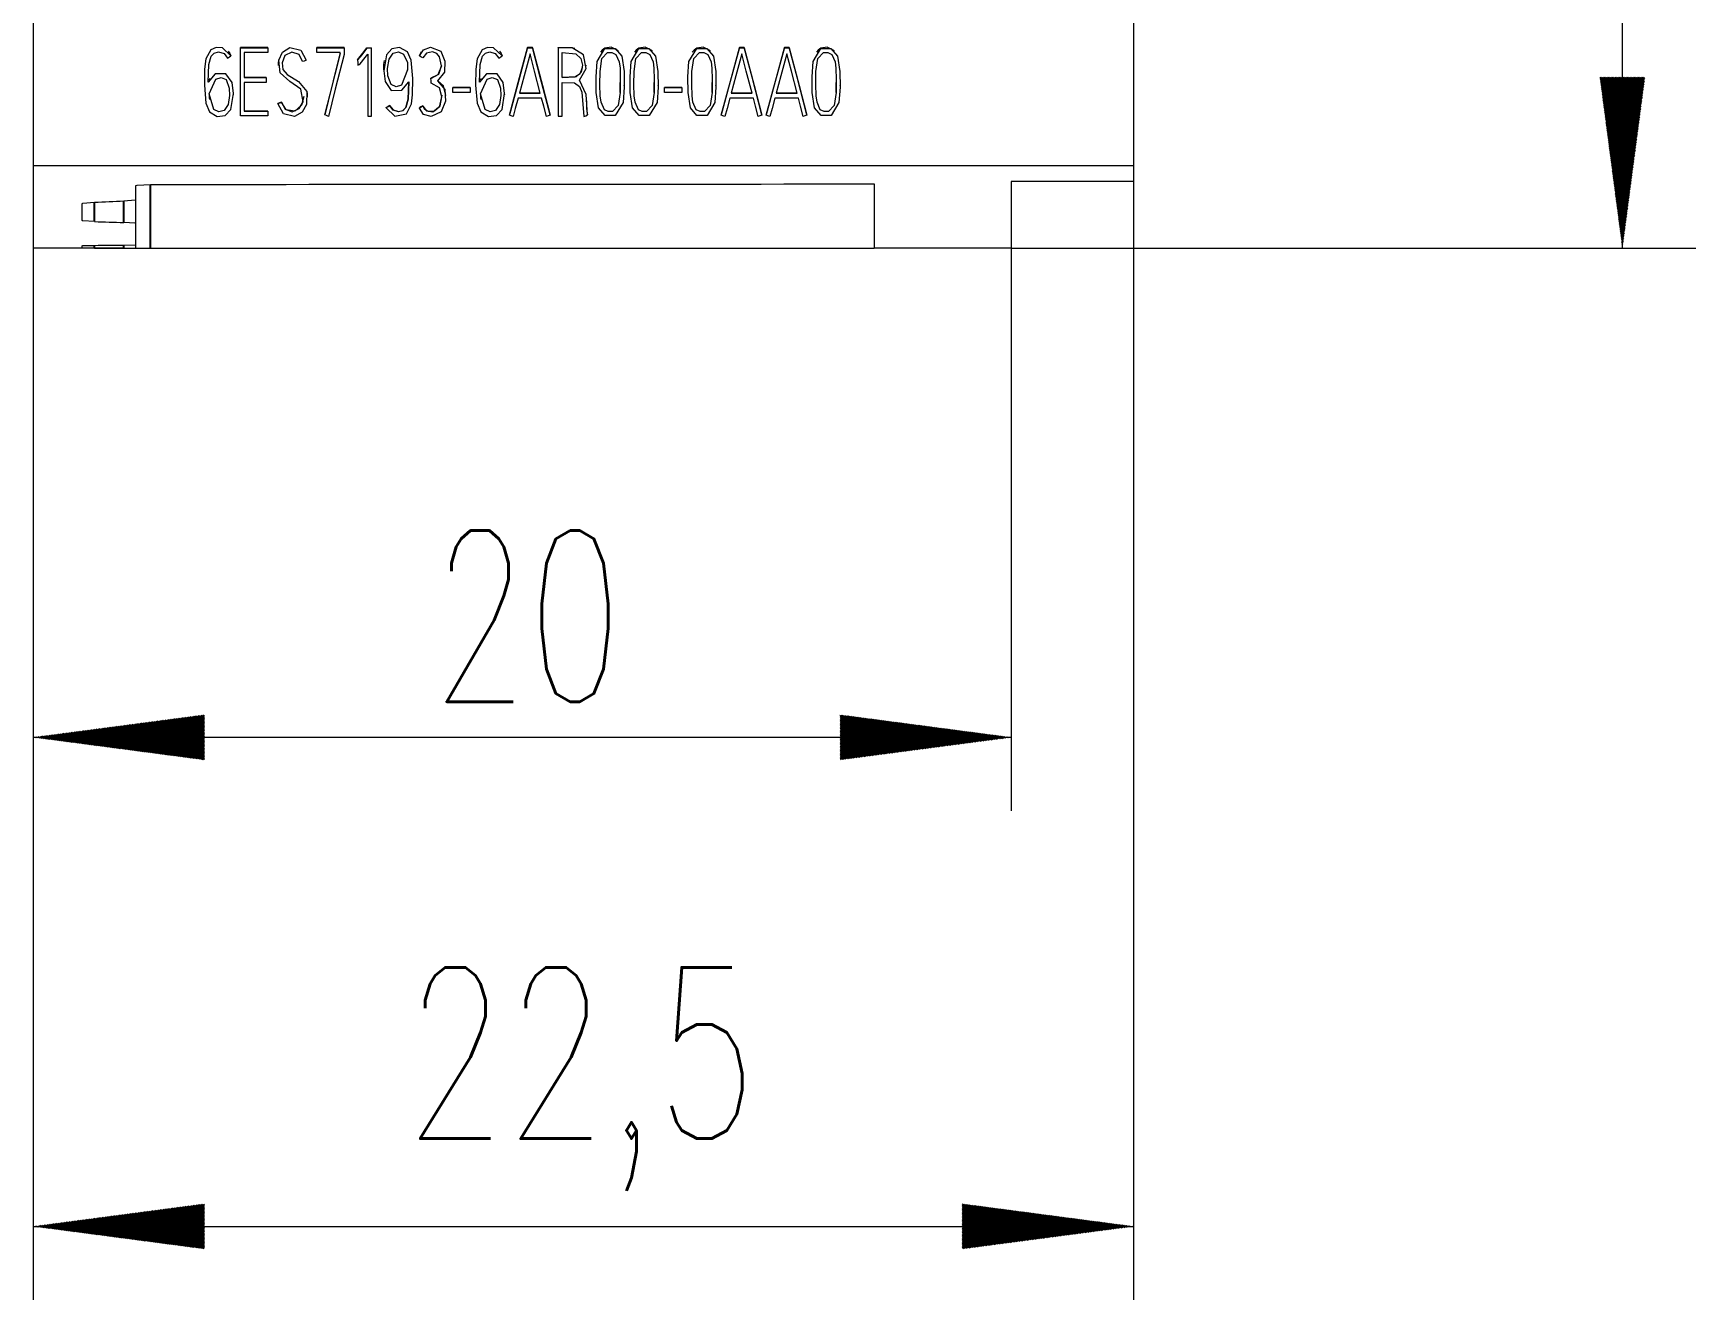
# Model space of a CAD drawing. Header units: millimetres. Extents: x 0 to 420, y 0 to 297.
# Drawn here: x 71.94 to 105.94, y 66.52 to 92.42 of the extents above; entities that cross this region are included whole.
import ezdxf

# ---------------------------------------------------------------- set-up
doc = ezdxf.new("R2010")
doc.units = ezdxf.units.MM
doc.layers.add('1', color=7, linetype='Continuous')
doc.layers.add('106', color=7, linetype='Continuous')
doc.styles.add('latin_extended', font='simplex.shx')

msp = doc.modelspace()

# ---------------------------------------------------------------- hatches: boundary and pattern name
at = {"layer": '106', "linetype": 'Continuous', "lineweight": 13}
h = msp.add_hatch(dxfattribs=at)
h.set_pattern_fill('ANSI31', scale=0.0062, style=0)
h.paths.add_polyline_path([(104.43543, 88.019683), (103.974646, 91.519681), (104.896213, 91.519685)], flags=0)
h = msp.add_hatch(dxfattribs=at)
h.set_pattern_fill('ANSI31', scale=0.0062, style=0)
h.paths.add_polyline_path([(71.93505, 78.019303), (75.435048, 78.480087), (75.435051, 77.558519)], flags=0)
h = msp.add_hatch(dxfattribs=at)
h.set_pattern_fill('ANSI31', scale=0.0062, style=0)
h.paths.add_polyline_path([(91.93505, 78.019303), (88.435051, 77.558519), (88.435048, 78.480087)], flags=0)
h = msp.add_hatch(dxfattribs=at)
h.set_pattern_fill('ANSI31', scale=0.0062, style=0)
h.paths.add_polyline_path([(71.93505, 68.019303), (75.435048, 68.480087), (75.435051, 67.558519)], flags=0)
h = msp.add_hatch(dxfattribs=at)
h.set_pattern_fill('ANSI31', scale=0.0062, style=0)
h.paths.add_polyline_path([(94.43505, 68.019303), (90.935051, 67.558519), (90.935048, 68.480087)], flags=0)

# ---------------------------------------------------------------- linework, layer by layer
at = {"layer": '1', "color": 7, "linetype": 'Continuous', "lineweight": 13}
for p, q in [((71.93505, 147.964393), (71.93505, 89.70243)), ((94.43505, 92.70243), (94.43505, 89.70243)), ((75.978918, 91.953032), (75.978918, 91.957402)), ((76.173156, 92.11988), (76.173156, 92.124251)), ((76.731009, 92.124251), (76.173156, 92.124251)), ((76.173156, 90.725001), (76.173156, 92.11988)), ((76.173156, 92.11988), (76.731009, 92.11988)), ((76.250852, 92.020935), (76.250852, 91.508758)), ((76.731009, 92.020935), (76.250852, 92.020935)), ((76.731009, 92.11988), (76.731009, 92.124251)), ((76.731009, 92.11988), (76.731009, 92.020935)), ((77.517287, 91.863788), (77.517287, 91.868159)), ((78.291134, 92.126191), (77.731727, 92.126191)), ((77.731727, 92.121821), (77.731727, 92.126191)), ((77.731727, 92.022875), (77.731727, 92.121821)), ((77.731727, 92.121821), (78.291134, 92.121821)), ((78.213438, 92.022875), (77.731727, 92.022875)), ((78.213438, 91.995714), (78.213438, 92.022875)), ((78.291134, 92.121821), (78.291134, 92.126191)), ((78.291134, 92.121821), (78.291134, 91.980193)), ((78.567527, 91.87002), (78.567527, 91.87439)), ((78.755753, 92.11649), (78.853649, 92.11649)), ((78.755753, 92.11212), (78.755753, 92.11649)), ((78.853649, 92.11212), (78.755753, 92.11212)), ((78.775953, 91.991834), (78.775953, 90.719182)), ((78.853649, 92.11212), (78.853649, 92.11649)), ((78.853649, 90.719182), (78.853649, 92.11212)), ((79.831057, 91.956912), (79.831057, 91.961282)), ((81.526372, 91.953032), (81.526372, 91.957402)), ((82.045377, 92.121821), (82.045377, 92.126191)), ((82.144827, 92.126191), (82.045377, 92.126191)), ((82.045377, 92.121821), (82.144827, 92.121821)), ((82.144827, 92.121821), (82.144827, 92.126191)), ((82.673156, 92.11988), (82.673156, 92.124251)), ((82.673156, 92.11988), (82.673156, 90.721122)), ((82.752406, 91.508758), (82.752406, 92.020935)), ((86.376121, 92.121821), (86.376121, 92.126191)), ((86.475571, 92.126191), (86.376121, 92.126191)), ((86.376121, 92.121821), (86.475571, 92.121821)), ((86.475571, 92.121821), (86.475571, 92.126191)), ((87.297589, 92.121821), (87.297589, 92.126191)), ((87.397039, 92.126191), (87.297589, 92.126191)), ((87.297589, 92.121821), (87.397039, 92.121821)), ((87.397039, 92.121821), (87.397039, 92.126191)), ((76.701485, 91.513128), (76.250852, 91.513128)), ((76.250852, 91.508758), (76.701485, 91.508758)), ((76.701485, 91.508758), (76.701485, 91.513128)), ((76.701485, 91.508758), (76.701485, 91.411757)), ((76.943888, 91.762176), (76.943888, 91.757806)), ((79.103599, 91.667395), (79.103599, 91.663025)), ((80.068805, 91.491298), (80.068805, 91.495668)), ((80.360951, 91.738261), (80.360951, 91.742631)), ((83.247997, 91.758694), (83.247997, 91.763064)), ((75.434552, 91.421445), (75.434552, 91.417075)), ((76.028742, 91.160822), (76.028742, 91.165193)), ((76.250852, 91.411757), (76.250852, 90.821999)), ((76.701485, 91.411757), (76.250852, 91.411757)), ((77.546812, 91.118715), (77.546812, 91.123085)), ((79.697595, 91.448309), (79.697595, 91.452679)), ((80.370288, 91.141056), (80.370288, 91.145426)), ((80.516331, 91.305056), (80.516331, 91.309426)), ((80.870622, 91.309426), (80.516331, 91.309426)), ((80.516331, 91.305056), (80.870622, 91.305056)), ((80.516331, 91.206115), (80.516331, 91.305056)), ((80.870622, 91.206115), (80.516331, 91.206115)), ((80.870622, 91.305056), (80.870622, 91.309426)), ((80.870622, 91.305056), (80.870622, 91.206115)), ((80.982006, 91.421445), (80.982006, 91.417075)), ((81.576196, 91.160822), (81.576196, 91.165193)), ((81.877555, 91.188655), (82.30488, 91.188655)), ((82.30488, 91.193025), (81.87873, 91.193025)), ((82.752406, 90.721122), (82.752406, 91.409817)), ((83.445146, 91.39099), (83.445146, 91.38662)), ((84.018952, 91.348958), (84.018952, 91.353331)), ((84.139743, 91.39099), (84.139743, 91.38662)), ((84.713549, 91.348958), (84.713549, 91.353331)), ((84.847075, 91.305056), (84.847075, 91.309426)), ((85.201366, 91.309426), (84.847075, 91.309426)), ((84.847075, 91.305056), (85.201366, 91.305056)), ((84.847075, 91.206115), (84.847075, 91.305056)), ((85.201366, 91.206115), (84.847075, 91.206115)), ((85.201366, 91.305056), (85.201366, 91.309426)), ((85.201366, 91.305056), (85.201366, 91.206115)), ((85.323822, 91.39099), (85.323822, 91.38662)), ((85.897627, 91.348958), (85.897627, 91.353331)), ((86.208299, 91.188655), (86.635623, 91.188655)), ((86.635623, 91.193025), (86.209474, 91.193025)), ((87.129766, 91.188655), (87.557091, 91.188655)), ((87.557091, 91.193025), (87.130942, 91.193025)), ((87.861355, 91.39099), (87.861355, 91.38662)), ((88.43516, 91.348958), (88.43516, 91.353331)), ((76.731009, 90.826369), (76.250852, 90.826369)), ((76.250852, 90.821999), (76.731009, 90.821999)), ((76.731009, 90.821999), (76.731009, 90.826369)), ((76.731009, 90.821999), (76.731009, 90.725001)), ((76.939233, 90.979136), (76.939233, 90.983506)), ((77.015375, 91.006296), (77.015375, 91.010666)), ((79.153553, 90.891838), (79.153553, 90.896208)), ((79.223479, 90.938397), (79.223479, 90.942767)), ((79.831057, 90.887958), (79.831057, 90.892328)), ((79.902537, 90.928697), (79.902537, 90.933067)), ((82.331296, 91.089715), (81.851139, 91.089715)), ((86.66204, 91.089715), (86.181882, 91.089715)), ((87.583508, 91.089715), (87.10335, 91.089715)), ((76.731009, 90.725001), (76.173156, 90.725001)), ((77.897995, 90.746341), (77.897995, 90.750711)), ((78.775953, 90.719182), (78.853649, 90.719182)), ((81.673993, 90.742461), (81.673993, 90.746831)), ((82.506888, 90.742461), (82.506888, 90.746831)), ((82.673156, 90.721122), (82.752406, 90.721122)), ((83.271411, 90.746341), (83.271411, 90.750711)), ((86.004736, 90.742461), (86.004736, 90.746831)), ((86.837632, 90.742461), (86.837632, 90.746831)), ((86.926204, 90.742461), (86.926204, 90.746831)), ((87.759099, 90.742461), (87.759099, 90.746831)), ((94.43505, 89.70243), (71.93505, 89.70243)), ((71.93505, 89.70243), (71.93505, 88.019683)), ((94.43505, 89.70243), (94.43505, 89.384322)), ((74.03505, 89.017886), (74.03505, 89.300827)), ((89.13505, 89.33587), (89.13505, 88.019683)), ((91.93505, 89.384322), (91.93505, 88.019683)), ((94.43505, 89.384322), (91.93505, 89.384322)), ((72.93505, 88.587276), (72.93505, 88.932998)), ((74.03505, 88.523803), (74.03505, 89.017886)), ((74.03505, 88.094229), (74.03505, 88.523803)), ((72.93505, 88.020447), (72.93505, 88.072428)), ((74.03505, 88.019683), (74.03505, 88.094229)), ((73.775242, 88.019683), (71.93505, 88.019683)), ((73.775242, 88.019683), (73.78505, 88.019683)), ((73.78505, 88.019683), (74.03505, 88.019683)), ((74.03505, 88.019683), (74.332432, 88.019683)), ((74.332432, 88.019683), (89.13505, 88.019683)), ((91.93505, 88.019683), (89.13505, 88.019683))]:
    msp.add_line(p, q, dxfattribs=at)
at = {"layer": '1', "color": 7, "linetype": 'Continuous', "lineweight": 25}
for p, q in [((74.332432, 88.019683), (74.332432, 89.325503)), ((73.18505, 88.564174), (73.18505, 88.962926)), ((73.78505, 88.546039), (73.78505, 88.987113)), ((73.18505, 88.019831), (73.18505, 88.079959)), ((73.78505, 88.019683), (73.78505, 88.086024))]:
    msp.add_line(p, q, dxfattribs=at)
at = {"layer": '1', "color": 7, "linetype": 'Continuous', "lineweight": 13}
for points in [[(75.978918, 91.953032), (75.803475, 92.119558), (75.679105, 92.127535), (75.566638, 92.074834), (75.467695, 91.89185), (75.440595, 91.68504), (75.434896, 91.355809), (75.466842, 90.98457), (75.540526, 90.811322), (75.696862, 90.712779), (75.861523, 90.737731), (75.974656, 90.858631), (76.028525, 91.187365), (76.001163, 91.408964), (75.874259, 91.587587), (75.656701, 91.584805), (75.514299, 91.415637)], [(75.514299, 91.415637), (75.528059, 91.77449), (75.576566, 91.946432), (75.636913, 92.01224), (75.723114, 92.034461), (75.836246, 92.00133), (75.907438, 91.90647)], [(75.907438, 91.90647), (75.947467, 91.932545), (75.978918, 91.953032)], [(75.922042, 92.051015), (75.957929, 92.001002), (75.978918, 91.957402)], [(77.441146, 91.836627), (77.371807, 91.980008), (77.22482, 92.030251), (77.08364, 91.95862), (77.025701, 91.809515), (77.038805, 91.675017), (77.129674, 91.574941), (77.357104, 91.426883), (77.531785, 91.227207), (77.521519, 90.960641), (77.432029, 90.80518), (77.278664, 90.715463), (77.051524, 90.769436), (76.939233, 90.979136)], [(76.957531, 91.882899), (76.946467, 91.815438), (76.943882, 91.761989)], [(77.015375, 91.006296), (77.084445, 90.861861), (77.232793, 90.808707), (77.376633, 90.875087), (77.453357, 91.015958), (77.40858, 91.272032), (77.185418, 91.42802), (76.98212, 91.604446), (76.95485, 91.866636), (77.02923, 92.029507), (77.180305, 92.122933), (77.406433, 92.073501), (77.517287, 91.863788)], [(77.517287, 91.863788), (77.474648, 91.848578), (77.441146, 91.836627)], [(78.213438, 92.000084), (78.105352, 91.575501), (78.036057, 91.300611), (77.967193, 91.025617), (77.897995, 90.750711)], [(77.897995, 90.746341), (78.004821, 91.171225), (78.073866, 91.446175), (78.143018, 91.721103), (78.213438, 91.995714)], [(78.291134, 91.980193), (78.112745, 91.271843), (77.972583, 90.715302)], [(78.567527, 91.87439), (78.676165, 92.007403), (78.755753, 92.11649)], [(78.755753, 92.11212), (78.654057, 91.973541), (78.567527, 91.87002)], [(78.567527, 91.87002), (78.570251, 91.812208), (78.572391, 91.766785)], [(78.572391, 91.766785), (78.600213, 91.777901), (78.617717, 91.793956), (78.646278, 91.825297), (78.694116, 91.88406), (78.775953, 91.991834)], [(79.103597, 91.667175), (79.108109, 91.774984), (79.11931, 91.859391)], [(79.153553, 90.891838), (79.329097, 90.723699), (79.566549, 90.769122), (79.67085, 90.9768), (79.69253, 91.160432), (79.69743, 91.491191), (79.663377, 91.864154), (79.587816, 92.035669), (79.427912, 92.128566), (79.26525, 92.100919), (79.156213, 91.975675), (79.103693, 91.647765), (79.131018, 91.42702), (79.258024, 91.249395), (79.47486, 91.255183), (79.618172, 91.421457)], [(79.831057, 91.956912), (79.918337, 92.080053), (80.060049, 92.13099), (80.267723, 92.053833), (80.35376, 91.845535), (80.346361, 91.61835), (80.202441, 91.446677)], [(79.87025, 92.035123), (79.845458, 91.995391), (79.831057, 91.961282)], [(79.902537, 91.91229), (79.862508, 91.937279), (79.831057, 91.956912)], [(80.068805, 91.491298), (80.230078, 91.579515), (80.281768, 91.753283), (80.245053, 91.934571), (80.185813, 92.005359), (80.097614, 92.033797), (79.977294, 92.00869), (79.902537, 91.91229)], [(81.526372, 91.953032), (81.350929, 92.119558), (81.226559, 92.127535), (81.114092, 92.074834), (81.015149, 91.89185), (80.988049, 91.68504), (80.98235, 91.355809), (81.014296, 90.98457), (81.08798, 90.811322), (81.244316, 90.712779), (81.408977, 90.73773), (81.52211, 90.858631), (81.575979, 91.187365), (81.548617, 91.408964), (81.421713, 91.587587), (81.204155, 91.584805), (81.061753, 91.415637)], [(81.061753, 91.415637), (81.075513, 91.77449), (81.12402, 91.946432), (81.184367, 92.01224), (81.270568, 92.034461), (81.3837, 92.00133), (81.454892, 91.90647)], [(81.454892, 91.90647), (81.494921, 91.932545), (81.526372, 91.953032)], [(81.469496, 92.051015), (81.505383, 92.001002), (81.526372, 91.957402)], [(82.045377, 92.126191), (81.837402, 91.353736), (81.673993, 90.746831)], [(81.673993, 90.742461), (81.881968, 91.514889), (82.045377, 92.121821)], [(82.095102, 91.997654), (81.973121, 91.544653), (81.877555, 91.188655)], [(82.30488, 91.188655), (82.186969, 91.641577), (82.095102, 91.997654)], [(82.506888, 90.746831), (82.304134, 91.519259), (82.144827, 92.126191)], [(82.144827, 92.121821), (82.347581, 91.349366), (82.506888, 90.742461)], [(82.673156, 92.124251), (82.787885, 92.124168), (82.862121, 92.124146), (82.936365, 92.124406), (83.009531, 92.115147)], [(83.103589, 91.458317), (83.243852, 91.697974), (83.190475, 91.973915), (82.956077, 92.119079), (82.673156, 92.11988)], [(82.752406, 92.020935), (83.034569, 91.997925), (83.134745, 91.899229), (83.168725, 91.761795), (83.138682, 91.623598), (83.037031, 91.526954), (82.752406, 91.508758)], [(83.625432, 92.108651), (83.569764, 92.068722), (83.535016, 92.027356)], [(83.905787, 92.0591), (83.756137, 92.131168), (83.625432, 92.108651)], [(84.320029, 92.108651), (84.264361, 92.068722), (84.229613, 92.027356)], [(84.600385, 92.0591), (84.450734, 92.131168), (84.320029, 92.108651)], [(85.504108, 92.108651), (85.448439, 92.068722), (85.413691, 92.027356)], [(85.784463, 92.0591), (85.634812, 92.131168), (85.504108, 92.108651)], [(86.376121, 92.126191), (86.168146, 91.353736), (86.004736, 90.746831)], [(86.004736, 90.742461), (86.212712, 91.514889), (86.376121, 92.121821)], [(86.425846, 91.997654), (86.303864, 91.544653), (86.208299, 91.188655)], [(86.635623, 91.188655), (86.517712, 91.641577), (86.425846, 91.997654)], [(86.837632, 90.746831), (86.634877, 91.519259), (86.475571, 92.126191)], [(86.475571, 92.121821), (86.678325, 91.349366), (86.837632, 90.742461)], [(87.297589, 92.126191), (87.089613, 91.353736), (86.926204, 90.746831)], [(86.926204, 90.742461), (87.13418, 91.514889), (87.297589, 92.121821)], [(87.347314, 91.997654), (87.225332, 91.544653), (87.129766, 91.188655)], [(87.557091, 91.188655), (87.43918, 91.641577), (87.347314, 91.997654)], [(87.759099, 90.746831), (87.556345, 91.519259), (87.397039, 92.126191)], [(87.397039, 92.121821), (87.599793, 91.349366), (87.759099, 90.742461)], [(88.041641, 92.108651), (87.985972, 92.068722), (87.951224, 92.027356)], [(88.321996, 92.0591), (88.172345, 92.131168), (88.041641, 92.108651)], [(75.514299, 91.420007), (75.533728, 91.459846), (75.551802, 91.489355)], [(79.589742, 91.65323), (79.592593, 91.698398), (79.59326, 91.733832)], [(80.281796, 91.751293), (80.21244, 91.566391), (80.068805, 91.495668)], [(80.073467, 91.394296), (80.070856, 91.448617), (80.068805, 91.491298)], [(81.061753, 91.420007), (81.081182, 91.459846), (81.099256, 91.489355)], [(82.752406, 91.513128), (83.012603, 91.522301), (83.117812, 91.595181), (83.165386, 91.714515)], [(75.53244, 91.140009), (75.534379, 91.095101), (75.539084, 91.059806)], [(77.467564, 91.124047), (77.423352, 90.943322), (77.285145, 90.82166), (77.104408, 90.848342), (77.015375, 91.010666)], [(77.546812, 91.123042), (77.545015, 91.16391), (77.540737, 91.19566)], [(79.223479, 90.942767), (79.29561, 90.849739), (79.407847, 90.816715), (79.49403, 90.837684), (79.555678, 90.901011), (79.604625, 91.070657), (79.618172, 91.425827)], [(79.618172, 91.421457), (79.604566, 91.065843), (79.555273, 90.895952), (79.493601, 90.833077), (79.407786, 90.812343), (79.295689, 90.845312), (79.223479, 90.938397)], [(80.202441, 91.446677), (80.35397, 91.268277), (80.363393, 91.031204), (80.280562, 90.808888), (80.070166, 90.71145), (79.918931, 90.755552), (79.831057, 90.887958)], [(79.902537, 90.928697), (79.979666, 90.827874), (80.107646, 90.813406), (80.254143, 90.929316), (80.290654, 91.119842), (80.241295, 91.303737), (80.073467, 91.394296)], [(80.291072, 91.147487), (80.239149, 90.904602), (80.1427, 90.826237), (80.01708, 90.819385), (79.943898, 90.859537), (79.902537, 90.933067)], [(80.370289, 91.145215), (80.322153, 91.342745), (80.202441, 91.451047)], [(81.079894, 91.140009), (81.081833, 91.095101), (81.086538, 91.059806)], [(82.752406, 91.409817), (83.005353, 91.400902), (83.106379, 91.328878), (83.154713, 91.213655), (83.198377, 90.711422)], [(83.271411, 90.746341), (83.240639, 91.165333), (83.103589, 91.458317)], [(83.938179, 91.206294), (83.940766, 91.321805), (83.941192, 91.412581)], [(84.632777, 91.206294), (84.635363, 91.321805), (84.635789, 91.412581)], [(85.816855, 91.206294), (85.819442, 91.321805), (85.819868, 91.412581)], [(88.354388, 91.206294), (88.356974, 91.321805), (88.3574, 91.412581)], [(77.015375, 91.010666), (76.972736, 90.995457), (76.939233, 90.983506)], [(76.939233, 90.979136), (76.981873, 90.994346), (77.015375, 91.006296)], [(79.153553, 90.896208), (79.192712, 90.922281), (79.223479, 90.942767)], [(79.223479, 90.938397), (79.184321, 90.912324), (79.153553, 90.891838)], [(79.902537, 90.933067), (79.862508, 90.910253), (79.831057, 90.892328)], [(79.831057, 90.887958), (79.871086, 90.910772), (79.902537, 90.928697)], [(81.851139, 91.089715), (81.793706, 90.87787), (81.748581, 90.711422)], [(82.430747, 90.711422), (82.373949, 90.922975), (82.331296, 91.089715)], [(83.246846, 91.034087), (83.247382, 90.874019), (83.271411, 90.750711)], [(86.181882, 91.089715), (86.12445, 90.87787), (86.079324, 90.711422)], [(86.76149, 90.711422), (86.704693, 90.922975), (86.66204, 91.089715)], [(87.10335, 91.089715), (87.045917, 90.87787), (87.000792, 90.711422)], [(87.682958, 90.711422), (87.626161, 90.922975), (87.583508, 91.089715)], [(77.972583, 90.715302), (77.930813, 90.732684), (77.897995, 90.746341)], [(81.748581, 90.711422), (81.706812, 90.728804), (81.673993, 90.742461)], [(82.506888, 90.742461), (82.464249, 90.725079), (82.430747, 90.711422)], [(83.198377, 90.711422), (83.239276, 90.730976), (83.271411, 90.746341)], [(86.079324, 90.711422), (86.037555, 90.728804), (86.004736, 90.742461)], [(86.837632, 90.742461), (86.794992, 90.725079), (86.76149, 90.711422)], [(87.000792, 90.711422), (86.959023, 90.728804), (86.926204, 90.742461)], [(87.759099, 90.742461), (87.71646, 90.725079), (87.682958, 90.711422)], [(74.03505, 89.300827), (74.03647, 89.3032), (74.040703, 89.305537), (74.05756, 89.31009), (74.332432, 89.325272)], [(72.93505, 88.932998), (72.936119, 88.935248), (72.939316, 88.937475), (72.952042, 88.941863), (73.18505, 88.962869)], [(73.78505, 88.987112), (74.01813, 89.008645), (74.030789, 89.013187), (74.033981, 89.015503), (74.03505, 89.017851)], [(73.18505, 88.564174), (72.952156, 88.580308), (72.939356, 88.583742), (72.936123, 88.585503), (72.93505, 88.587276)], [(74.03505, 88.523803), (74.033979, 88.525474), (74.030777, 88.527129), (74.018042, 88.530393), (73.78505, 88.546039)], [(72.93505, 88.072428), (72.935117, 88.072563), (72.935318, 88.072699), (72.93612, 88.072969), (72.952063, 88.074572), (73.18505, 88.079776)], [(73.78505, 88.086), (74.018108, 88.091713), (74.033979, 88.09357), (74.034782, 88.093889), (74.034983, 88.094049), (74.03505, 88.09421)], [(73.18505, 88.019831), (72.952169, 88.020213), (72.936124, 88.020384), (72.935117, 88.020431), (72.935066, 88.020439), (72.935054, 88.020443), (72.935051, 88.020445), (72.93505, 88.020447)]]:
    msp.add_lwpolyline(points, dxfattribs=at)
for points in [[(79.295163, 92.009359), (79.405678, 92.034548), (79.509719, 91.989752), (79.587845, 91.816961), (79.591128, 91.666375), (79.46608, 91.357116), (79.358514, 91.321695), (79.254621, 91.365823), (79.188126, 91.543788), (79.181967, 91.695059), (79.211674, 91.88519), (79.295163, 92.009359)], [(83.625432, 92.104281), (83.833144, 92.107616), (83.96906, 91.949465), (84.016756, 91.63541), (84.01889, 91.316176), (83.997148, 90.998061), (83.837192, 90.733821), (83.630477, 90.733646), (83.495984, 90.891649), (83.447922, 91.204807), (83.445821, 91.523283), (83.466752, 91.840166), (83.625432, 92.104281)], [(83.849223, 91.984889), (83.918636, 91.834989), (83.935512, 91.704686), (83.941067, 91.470367), (83.938259, 91.203891), (83.899261, 90.941286), (83.782462, 90.816441), (83.693881, 90.814384), (83.615409, 90.854283), (83.548279, 91.005279), (83.530996, 91.135204), (83.524837, 91.369349), (83.527071, 91.635546), (83.563741, 91.897999), (83.68251, 92.022654), (83.770751, 92.025823), (83.849223, 91.984889)], [(84.320029, 92.104281), (84.527741, 92.107616), (84.663657, 91.949465), (84.711353, 91.63541), (84.713487, 91.316176), (84.691745, 90.998061), (84.53179, 90.733821), (84.325074, 90.733646), (84.190582, 90.891649), (84.14252, 91.204807), (84.140418, 91.523283), (84.161349, 91.840166), (84.320029, 92.104281)], [(84.54382, 91.984889), (84.613233, 91.834989), (84.630109, 91.704686), (84.635664, 91.470367), (84.632856, 91.203891), (84.593858, 90.941286), (84.477059, 90.816441), (84.388478, 90.814384), (84.310006, 90.854283), (84.242876, 91.005279), (84.225593, 91.135204), (84.219434, 91.369349), (84.221669, 91.635546), (84.258338, 91.897999), (84.377108, 92.022654), (84.465348, 92.025823), (84.54382, 91.984889)], [(85.504108, 92.104281), (85.711819, 92.107616), (85.847735, 91.949465), (85.895431, 91.63541), (85.897565, 91.316176), (85.875824, 90.998061), (85.715868, 90.733821), (85.509152, 90.733646), (85.37466, 90.891649), (85.326598, 91.204807), (85.324496, 91.523283), (85.345427, 91.840166), (85.504108, 92.104281)], [(85.727899, 91.984889), (85.797312, 91.834989), (85.814188, 91.704686), (85.819742, 91.470367), (85.816934, 91.203891), (85.777936, 90.941286), (85.661138, 90.816441), (85.572556, 90.814384), (85.494085, 90.854283), (85.426955, 91.005279), (85.409672, 91.135204), (85.403513, 91.369349), (85.405747, 91.635546), (85.442417, 91.897999), (85.561186, 92.022654), (85.649427, 92.025823), (85.727899, 91.984889)], [(88.041641, 92.104281), (88.249352, 92.107616), (88.385268, 91.949465), (88.432964, 91.63541), (88.435098, 91.316176), (88.413357, 90.998061), (88.253401, 90.733821), (88.046685, 90.733646), (87.912193, 90.891649), (87.864131, 91.204807), (87.862029, 91.523283), (87.88296, 91.840166), (88.041641, 92.104281)], [(88.265432, 91.984889), (88.334845, 91.834989), (88.351721, 91.704686), (88.357275, 91.470367), (88.354467, 91.203891), (88.315469, 90.941286), (88.198671, 90.816441), (88.110089, 90.814384), (88.031618, 90.854283), (87.964487, 91.005279), (87.947205, 91.135204), (87.941046, 91.369349), (87.94328, 91.635546), (87.97995, 91.897999), (88.098719, 92.022654), (88.18696, 92.025823), (88.265432, 91.984889)], [(75.878759, 91.4703), (75.942987, 91.294463), (75.949119, 91.145904), (75.920829, 90.958932), (75.839116, 90.835225), (75.730632, 90.808735), (75.631028, 90.860893), (75.533872, 91.177871), (75.667421, 91.479052), (75.774911, 91.511943), (75.878759, 91.4703)], [(81.426213, 91.4703), (81.490441, 91.294463), (81.496573, 91.145904), (81.468283, 90.958932), (81.38657, 90.835225), (81.278086, 90.808735), (81.178482, 90.860893), (81.081326, 91.177871), (81.214875, 91.479052), (81.322365, 91.511943), (81.426213, 91.4703)]]:
    msp.add_lwpolyline(points, close=True, dxfattribs=at)
for centre, major_axis, ratio, start_param, end_param in [((-1000.997616, 204.467931), (24311.900231, 12.244191), 0.004763, 4.756631621, 4.757241088), ((30.91256, 440.1914), (642.888323, 3.721955), 0.547765, 4.775018904, 4.77595424), ((107.862243, 467.711715), (-667.751392, 0.900889), 0.568611, 1.519608814, 1.520508545), ((61.887564, 460.709044), (661.599055, 0.481059), 0.563316, 4.729056244, 4.729963277), ((73.769063, 467.723601), (-667.804052, 0.005192), 0.568586, 1.56992622, 1.57081)]:
    msp.add_ellipse(centre, major_axis=major_axis, ratio=ratio, start_param=start_param, end_param=end_param, dxfattribs=at)
at = {"layer": '106', "color": 7, "linetype": 'Continuous', "lineweight": 13}
for p, q in [((104.43543, 88.019683), (104.43543, 157.347483)), ((94.43505, 89.384322), (94.43505, 66.519303)), ((71.93505, 88.019683), (71.93505, 66.519303)), ((71.93505, 88.019683), (71.93505, 76.519303)), ((91.93505, 88.019683), (105.93543, 88.019683)), ((91.93505, 88.019683), (91.93505, 76.519303)), ((91.93505, 78.019303), (71.93505, 78.019303)), ((71.93505, 68.019303), (94.43505, 68.019303))]:
    msp.add_line(p, q, dxfattribs=at)

# ---------------------------------------------------------------- texts
at = {"layer": '106', "color": 7, "linetype": 'Continuous', "lineweight": 18, "char_height": 3.5, "attachment_point": 7, "line_spacing_factor": 0.963855, "style": 'latin_extended'}
for s, insert in [('\\W0.6474;20', (80.100681, 78.747855)), ('\\W0.6856;22,5', (79.539892, 68.747855))]:
    msp.add_mtext(s, dxfattribs=dict(at, insert=insert))

doc.saveas('drawing.dxf')
